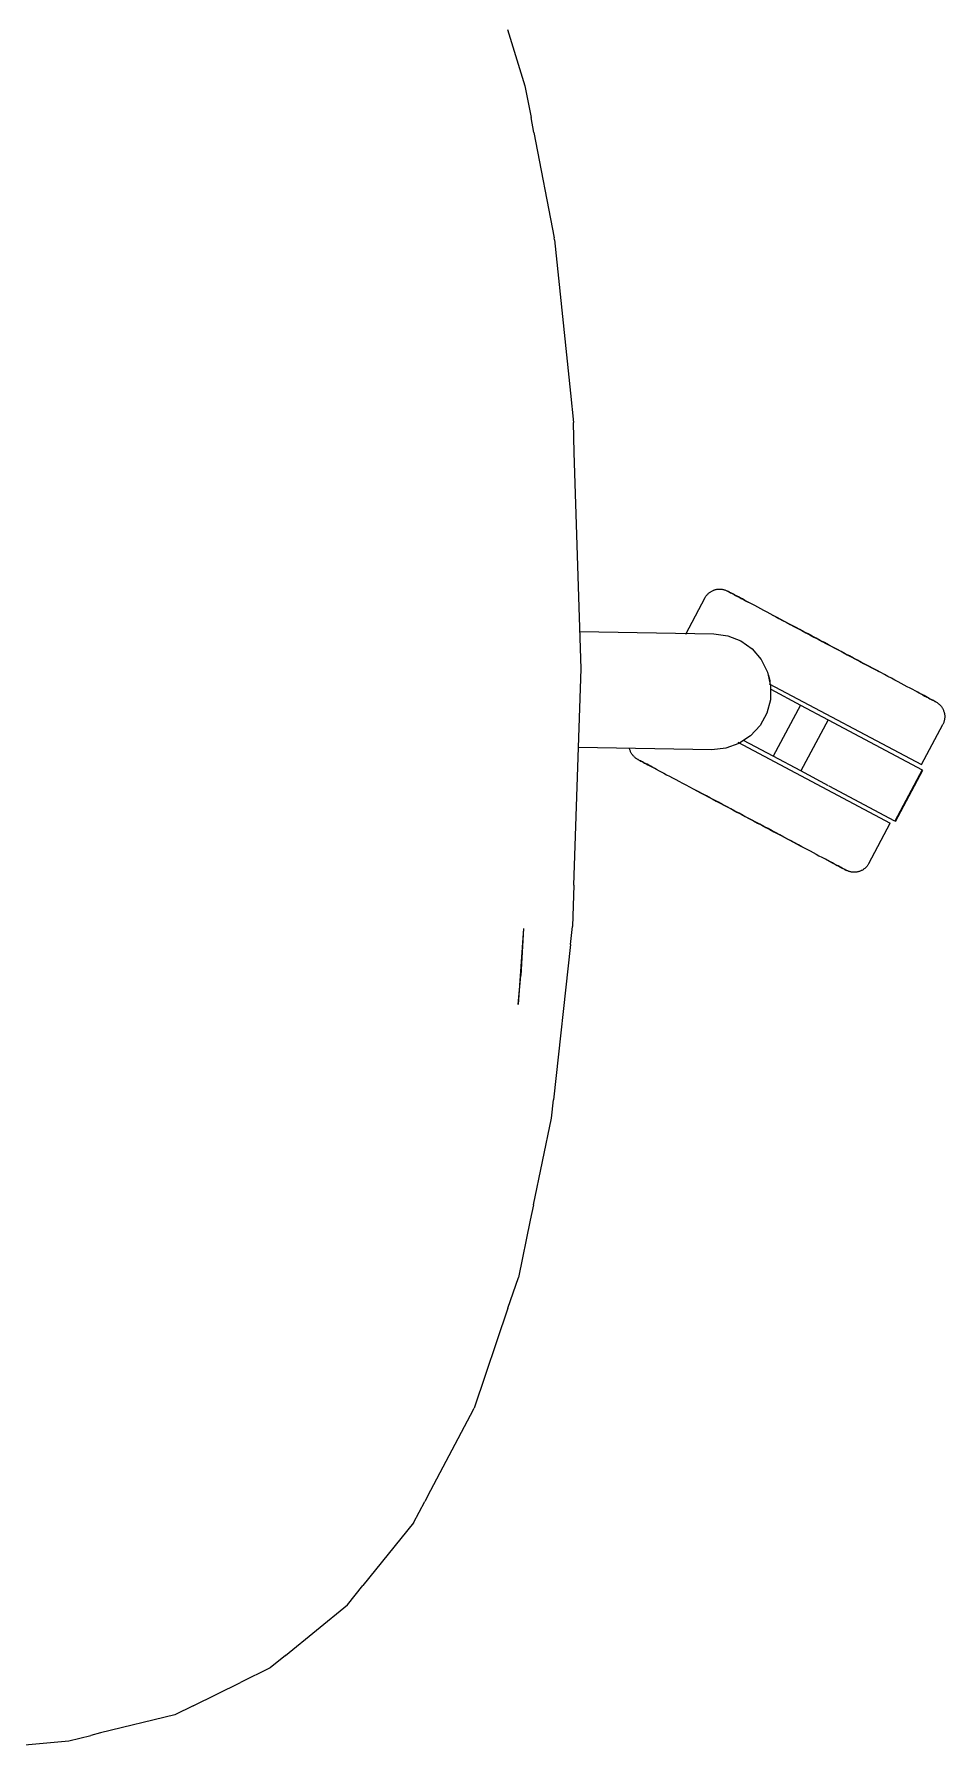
# Model space of a CAD drawing. Header units: millimetres. Extents: x 155927 to 295199, y -4084 to 97293.
# Drawn here: x 188955.9 to 189175.5, y 31400.2 to 31813.2 of the extents above; entities that cross this region are included whole.
import ezdxf

# ---------------------------------------------------------------- set-up
doc = ezdxf.new("R2010")
doc.units = ezdxf.units.MM
doc.header["$MEASUREMENT"] = 0
doc.layers.add('G-IMPT', color=8, linetype='CONTINUOUS', lineweight=9)
doc.layers.add('I-FURN', color=8, linetype='CONTINUOUS', lineweight=9)

msp = doc.modelspace()

# ---------------------------------------------------------------- linework, layer by layer
at = {"layer": 'G-IMPT'}
for p, q in [((189070.06, 31814.38), (189074.25, 31800.78)), ((189074.25, 31800.78), (189075.71, 31793.17)), ((189076.42, 31789.51), (189075.71, 31793.17)), ((189076.42, 31789.51), (189081.28, 31764.13)), ((189081.37, 31763.67), (189081.28, 31764.13)), ((189081.37, 31763.67), (189085.2, 31726.68)), ((189085.2, 31726.68), (189085.93, 31719.61)), ((189086.15, 31712.35), (189085.93, 31719.61)), ((189087.77, 31660.19), (189086.15, 31712.35)), ((189086.06, 31608), (189087.77, 31660.19)), ((189086.06, 31608), (189085.74, 31598.06)), ((189085.26, 31593.69), (189085.74, 31598.06)), ((189073.86, 31597.53), (189072.61, 31579.25)), ((189073.86, 31597.53), (189073.22, 31586.19)), ((189085.26, 31593.69), (189081.13, 31556.24)), ((189072.61, 31579.25), (189073.22, 31586.19)), ((189080.64, 31551.83), (189081.13, 31556.24)), ((189076.29, 31530.88), (189080.64, 31551.83)), ((189076.29, 31530.88), (189075.53, 31527.2)), ((189075.53, 31527.2), (189072.66, 31513.38)), ((189070.14, 31505.95), (189072.66, 31513.38)), ((189070.14, 31505.95), (189061.99, 31481.86)), ((189050.82, 31460.69), (189061.12, 31480.2)), ((189061.12, 31480.2), (189061.99, 31481.86)), ((189047.39, 31454.18), (189050.09, 31459.31)), ((189050.82, 31460.69), (189050.09, 31459.31)), ((189047.39, 31454.18), (189035.18, 31439.05)), ((189031.42, 31434.39), (189035.18, 31439.05)), ((189016.47, 31422.22), (189031.42, 31434.39)), ((189016.47, 31422.22), (189012.82, 31419.24)), ((189012.82, 31419.24), (189005.65, 31415.71)), ((188994.18, 31410.07), (189005.65, 31415.71)), ((188994.18, 31410.07), (188989.82, 31407.92)), ((188989.82, 31407.92), (188971.88, 31403.52)), ((188948.34, 31400.2), (188964.22, 31401.64)), ((188964.22, 31401.64), (188969.51, 31402.94)), ((188971.88, 31403.52), (188969.51, 31402.94))]:
    msp.add_line(p, q, dxfattribs=at)
at = {"layer": 'I-FURN'}
for p, q in [((189117.64, 31677.27), (189112.94, 31668.43)), ((189117.64, 31677.27), (189117.72, 31677.41)), ((189117.72, 31677.41), (189117.8, 31677.55)), ((189117.8, 31677.55), (189117.89, 31677.68)), ((189117.89, 31677.68), (189117.99, 31677.81)), ((189117.99, 31677.81), (189118.09, 31677.94)), ((189118.09, 31677.94), (189118.19, 31678.06)), ((189118.19, 31678.06), (189118.3, 31678.18)), ((189118.3, 31678.18), (189118.41, 31678.29)), ((189118.41, 31678.29), (189118.53, 31678.4)), ((189118.53, 31678.4), (189118.66, 31678.51)), ((189118.66, 31678.51), (189118.78, 31678.61)), ((189118.78, 31678.61), (189118.91, 31678.7)), ((189118.91, 31678.7), (189119.05, 31678.79)), ((189119.05, 31678.79), (189119.19, 31678.87)), ((189119.19, 31678.87), (189119.33, 31678.95)), ((189119.33, 31678.95), (189119.47, 31679.02)), ((189119.47, 31679.02), (189119.62, 31679.09)), ((189119.62, 31679.09), (189119.77, 31679.15)), ((189119.77, 31679.15), (189119.92, 31679.2)), ((189119.92, 31679.2), (189120.08, 31679.25)), ((189120.08, 31679.25), (189120.23, 31679.29)), ((189120.23, 31679.29), (189120.39, 31679.33)), ((189120.39, 31679.33), (189120.55, 31679.36)), ((189120.55, 31679.36), (189120.71, 31679.38)), ((189120.71, 31679.38), (189120.87, 31679.4)), ((189120.87, 31679.4), (189121.03, 31679.41)), ((189121.03, 31679.41), (189121.19, 31679.41)), ((189121.19, 31679.41), (189121.35, 31679.41)), ((189121.35, 31679.41), (189121.51, 31679.4)), ((189121.51, 31679.4), (189121.67, 31679.38)), ((189121.67, 31679.38), (189121.83, 31679.36)), ((189121.83, 31679.36), (189121.99, 31679.33)), ((189121.99, 31679.33), (189122.15, 31679.3)), ((189122.15, 31679.3), (189122.3, 31679.26)), ((189122.3, 31679.26), (189122.46, 31679.21)), ((189122.46, 31679.21), (189122.61, 31679.15)), ((189122.61, 31679.15), (189122.76, 31679.09)), ((189122.76, 31679.09), (189122.91, 31679.03)), ((189122.91, 31679.03), (189123.05, 31678.96)), ((189123.05, 31678.96), (189123.09, 31678.94)), ((189123.09, 31678.94), (189123.11, 31678.93)), ((189123.1, 31678.93), (189123.09, 31678.94)), ((189123.14, 31678.91), (189123.1, 31678.93)), ((189123.11, 31678.93), (189123.17, 31678.9)), ((189123.22, 31678.87), (189123.14, 31678.91)), ((189123.17, 31678.9), (189123.27, 31678.84)), ((189123.34, 31678.8), (189123.22, 31678.87)), ((189123.27, 31678.84), (189123.41, 31678.77)), ((189123.5, 31678.72), (189123.34, 31678.8)), ((189123.41, 31678.77), (189123.59, 31678.67)), ((189123.7, 31678.61), (189123.5, 31678.72)), ((189123.59, 31678.67), (189123.81, 31678.55)), ((189123.94, 31678.48), (189123.7, 31678.61)), ((189123.81, 31678.55), (189124.07, 31678.42)), ((189124.22, 31678.33), (189123.94, 31678.48)), ((189124.07, 31678.42), (189124.37, 31678.26)), ((189124.54, 31678.17), (189124.22, 31678.33)), ((189124.37, 31678.26), (189124.7, 31678.08)), ((189124.9, 31677.98), (189124.54, 31678.17)), ((189124.7, 31678.08), (189125.07, 31677.88)), ((189125.29, 31677.77), (189124.9, 31677.98)), ((189125.07, 31677.88), (189125.48, 31677.66)), ((189125.72, 31677.54), (189125.29, 31677.77)), ((189125.48, 31677.66), (189125.93, 31677.43)), ((189126.19, 31677.29), (189125.72, 31677.54)), ((189125.93, 31677.43), (189126.41, 31677.17)), ((189126.69, 31677.03), (189126.19, 31677.29)), ((189126.41, 31677.17), (189126.93, 31676.9)), ((189127.22, 31676.74), (189126.69, 31677.03)), ((189126.93, 31676.9), (189127.48, 31676.6)), ((189127.79, 31676.44), (189127.22, 31676.74)), ((189127.48, 31676.6), (189128.06, 31676.29)), ((189128.39, 31676.12), (189127.79, 31676.44)), ((189129.03, 31675.78), (189128.39, 31676.12)), ((189129.69, 31675.43), (189129.03, 31675.78)), ((189130.38, 31675.06), (189129.69, 31675.43)), ((189131.11, 31674.68), (189130.38, 31675.06)), ((189131.86, 31674.28), (189131.11, 31674.68)), ((189132.63, 31673.86), (189131.86, 31674.28)), ((189133.43, 31673.44), (189132.63, 31673.86)), ((189134.26, 31673), (189133.43, 31673.44)), ((189133.81, 31673.24), (189134.65, 31672.79)), ((189135.11, 31672.55), (189134.26, 31673)), ((189134.65, 31672.79), (189135.5, 31672.34)), ((189135.97, 31672.09), (189135.11, 31672.55)), ((189087.49, 31669.21), (189119.83, 31668.65)), ((189119.83, 31668.65), (189123.17, 31668.18)), ((189135.5, 31672.34), (189136.38, 31671.87)), ((189136.86, 31671.62), (189135.97, 31672.09)), ((189136.38, 31671.87), (189137.27, 31671.4)), ((189137.77, 31671.13), (189136.86, 31671.62)), ((189137.27, 31671.4), (189138.19, 31670.91)), ((189138.69, 31670.64), (189137.77, 31671.13)), ((189138.19, 31670.91), (189139.12, 31670.42)), ((189139.63, 31670.15), (189138.69, 31670.64)), ((189139.12, 31670.42), (189140.06, 31669.91)), ((189140.58, 31669.64), (189139.63, 31670.15)), ((189140.06, 31669.91), (189141.02, 31669.4)), ((189141.54, 31669.13), (189140.58, 31669.64)), ((189141.02, 31669.4), (189141.99, 31668.89)), ((189142.52, 31668.61), (189141.54, 31669.13)), ((189141.99, 31668.89), (189142.97, 31668.37)), ((189143.5, 31668.09), (189142.52, 31668.61)), ((189142.97, 31668.37), (189143.95, 31667.84)), ((189123.17, 31668.18), (189126.3, 31666.93)), ((189126.3, 31666.93), (189129.04, 31664.97)), ((189129.04, 31664.97), (189131.24, 31662.4)), ((189144.49, 31667.56), (189143.5, 31668.09)), ((189143.95, 31667.84), (189144.95, 31667.32)), ((189145.49, 31667.03), (189144.49, 31667.56)), ((189144.95, 31667.32), (189145.95, 31666.78)), ((189146.49, 31666.5), (189145.49, 31667.03)), ((189145.95, 31666.78), (189146.95, 31666.25)), ((189147.49, 31665.96), (189146.49, 31666.5)), ((189146.95, 31666.25), (189147.96, 31665.72)), ((189148.5, 31665.43), (189147.49, 31665.96)), ((189147.96, 31665.72), (189148.96, 31665.18)), ((189149.5, 31664.89), (189148.5, 31665.43)), ((189148.96, 31665.18), (189149.97, 31664.65)), ((189150.51, 31664.36), (189149.5, 31664.89)), ((189149.97, 31664.65), (189150.97, 31664.12)), ((189151.51, 31663.83), (189150.51, 31664.36)), ((189150.97, 31664.12), (189151.96, 31663.59)), ((189131.24, 31662.4), (189132.75, 31659.39)), ((189152.5, 31663.3), (189151.51, 31663.83)), ((189151.96, 31663.59), (189152.95, 31663.06)), ((189153.49, 31662.78), (189152.5, 31663.3)), ((189152.95, 31663.06), (189153.94, 31662.54)), ((189154.47, 31662.26), (189153.49, 31662.78)), ((189153.94, 31662.54), (189154.91, 31662.02)), ((189155.43, 31661.74), (189154.47, 31662.26)), ((189154.91, 31662.02), (189155.88, 31661.51)), ((189156.39, 31661.23), (189155.43, 31661.74)), ((189155.88, 31661.51), (189156.83, 31661)), ((189157.34, 31660.73), (189156.39, 31661.23)), ((189156.83, 31661), (189157.77, 31660.5)), ((189158.27, 31660.23), (189157.34, 31660.73)), ((189157.77, 31660.5), (189158.69, 31660.01)), ((189159.18, 31659.75), (189158.27, 31660.23)), ((189158.69, 31660.01), (189159.59, 31659.53)), ((189132.75, 31659.39), (189133.5, 31656.1)), ((189133.16, 31656.59), (189169.88, 31637.07)), ((189133.5, 31656.1), (189133.44, 31652.73)), ((189160.07, 31659.27), (189159.18, 31659.75)), ((189160.95, 31658.81), (189160.07, 31659.27)), ((189161.81, 31658.35), (189160.95, 31658.81)), ((189162.64, 31657.91), (189161.81, 31658.35)), ((189163.46, 31657.48), (189162.64, 31657.91)), ((189164.24, 31657.06), (189163.46, 31657.48)), ((189165.01, 31656.65), (189164.24, 31657.06)), ((189165.74, 31656.26), (189165.01, 31656.65)), ((189166.45, 31655.88), (189165.74, 31656.26)), ((189167.13, 31655.52), (189166.45, 31655.88)), ((189133.44, 31652.73), (189132.58, 31649.47)), ((189133.57, 31655.24), (189140.72, 31651.45)), ((189167.77, 31655.18), (189167.13, 31655.52)), ((189168.39, 31654.85), (189167.77, 31655.18)), ((189168.97, 31654.54), (189168.39, 31654.85)), ((189168.66, 31654.71), (189169.23, 31654.4)), ((189169.52, 31654.25), (189168.97, 31654.54)), ((189169.23, 31654.4), (189169.77, 31654.12)), ((189170.04, 31653.97), (189169.52, 31654.25)), ((189169.77, 31654.12), (189170.27, 31653.85)), ((189170.52, 31653.72), (189170.04, 31653.97)), ((189170.27, 31653.85), (189170.73, 31653.61)), ((189170.97, 31653.48), (189170.52, 31653.72)), ((189170.73, 31653.61), (189171.16, 31653.38)), ((189171.38, 31653.26), (189170.97, 31653.48)), ((189171.16, 31653.38), (189171.56, 31653.17)), ((189171.75, 31653.06), (189171.38, 31653.26)), ((189171.56, 31653.17), (189171.91, 31652.98)), ((189172.09, 31652.89), (189171.75, 31653.06)), ((189171.91, 31652.98), (189172.23, 31652.81)), ((189172.39, 31652.73), (189172.09, 31652.89)), ((189172.23, 31652.81), (189172.51, 31652.66)), ((189172.64, 31652.59), (189172.39, 31652.73)), ((189172.51, 31652.66), (189172.75, 31652.53)), ((189172.86, 31652.47), (189172.64, 31652.59)), ((189172.75, 31652.53), (189172.95, 31652.43)), ((189173.04, 31652.38), (189172.86, 31652.47)), ((189172.95, 31652.43), (189173.11, 31652.34)), ((189173.18, 31652.3), (189173.04, 31652.38)), ((189173.11, 31652.34), (189173.23, 31652.28)), ((189173.28, 31652.25), (189173.18, 31652.3)), ((189173.23, 31652.28), (189173.32, 31652.23)), ((189173.34, 31652.22), (189173.28, 31652.25)), ((189173.32, 31652.23), (189173.36, 31652.21)), ((189173.36, 31652.21), (189173.34, 31652.22)), ((189173.36, 31652.21), (189173.5, 31652.13)), ((189173.36, 31652.21), (189173.36, 31652.21)), ((189173.5, 31652.13), (189173.64, 31652.04)), ((189173.64, 31652.04), (189173.78, 31651.95)), ((189173.78, 31651.95), (189173.91, 31651.86)), ((189173.91, 31651.86), (189174.03, 31651.76)), ((189174.03, 31651.76), (189174.16, 31651.65)), ((189132.58, 31649.47), (189130.96, 31646.51)), ((189140.72, 31651.45), (189134.14, 31639.08)), ((189140.72, 31651.45), (189147.36, 31647.91)), ((189147.36, 31647.91), (189140.78, 31635.55)), ((189147.36, 31647.91), (189170.06, 31635.84)), ((189174.16, 31651.65), (189174.27, 31651.55)), ((189174.27, 31651.55), (189174.39, 31651.43)), ((189174.39, 31651.43), (189174.5, 31651.31)), ((189174.5, 31651.31), (189174.6, 31651.19)), ((189174.6, 31651.19), (189174.7, 31651.06)), ((189174.7, 31651.06), (189174.79, 31650.93)), ((189174.79, 31650.93), (189174.88, 31650.8)), ((189174.88, 31650.8), (189174.97, 31650.66)), ((189174.97, 31650.66), (189175.04, 31650.52)), ((189175.04, 31650.52), (189175.11, 31650.37)), ((189175.11, 31650.37), (189175.18, 31650.23)), ((189175.18, 31650.23), (189175.24, 31650.08)), ((189175.24, 31650.08), (189175.3, 31649.92)), ((189175.3, 31649.92), (189175.34, 31649.77)), ((189175.34, 31649.77), (189175.38, 31649.61)), ((189175.39, 31647.7), (189175.35, 31647.54)), ((189175.38, 31649.61), (189175.42, 31649.46)), ((189175.42, 31647.86), (189175.39, 31647.7)), ((189175.42, 31649.46), (189175.45, 31649.3)), ((189175.45, 31648.01), (189175.42, 31647.86)), ((189175.45, 31649.3), (189175.47, 31649.14)), ((189175.47, 31648.17), (189175.45, 31648.01)), ((189175.47, 31649.14), (189175.49, 31648.98)), ((189175.49, 31648.33), (189175.47, 31648.17)), ((189175.49, 31648.98), (189175.5, 31648.82)), ((189175.5, 31648.5), (189175.49, 31648.33)), ((189175.5, 31648.82), (189175.5, 31648.66)), ((189175.5, 31648.66), (189175.5, 31648.5)), ((189128.68, 31644.02), (189125.87, 31642.16)), ((189130.96, 31646.51), (189128.68, 31644.02)), ((189169.88, 31637.07), (189175.03, 31646.76)), ((189175.05, 31646.79), (189175.03, 31646.76)), ((189175.12, 31646.94), (189175.05, 31646.79)), ((189175.19, 31647.09), (189175.12, 31646.94)), ((189175.25, 31647.24), (189175.19, 31647.09)), ((189175.3, 31647.39), (189175.25, 31647.24)), ((189175.35, 31647.54), (189175.3, 31647.39)), ((189119.34, 31640.67), (189087.15, 31641.23)), ((189099.47, 31640.91), (189099.44, 31641.07)), ((189099.52, 31640.76), (189099.47, 31640.91)), ((189099.56, 31640.61), (189099.52, 31640.76)), ((189099.62, 31640.45), (189099.56, 31640.61)), ((189099.68, 31640.3), (189099.62, 31640.45)), ((189099.74, 31640.16), (189099.68, 31640.3)), ((189099.82, 31640.01), (189099.74, 31640.16)), ((189099.89, 31639.87), (189099.82, 31640.01)), ((189099.98, 31639.73), (189099.89, 31639.87)), ((189100.06, 31639.6), (189099.98, 31639.73)), ((189100.16, 31639.47), (189100.06, 31639.6)), ((189100.26, 31639.34), (189100.16, 31639.47)), ((189100.36, 31639.22), (189100.26, 31639.34)), ((189122.69, 31641.01), (189119.34, 31640.67)), ((189125.87, 31642.16), (189122.69, 31641.01)), ((189125.62, 31642.48), (189162.37, 31622.94)), ((189134.14, 31639.08), (189127, 31642.88)), ((189100.47, 31639.1), (189100.36, 31639.22)), ((189100.58, 31638.98), (189100.47, 31639.1)), ((189100.7, 31638.87), (189100.58, 31638.98)), ((189100.82, 31638.77), (189100.7, 31638.87)), ((189100.95, 31638.67), (189100.82, 31638.77)), ((189101.08, 31638.57), (189100.95, 31638.67)), ((189101.22, 31638.48), (189101.08, 31638.57)), ((189101.35, 31638.4), (189101.22, 31638.48)), ((189101.49, 31638.32), (189101.35, 31638.4)), ((189101.5, 31638.32), (189101.49, 31638.32)), ((189101.49, 31638.32), (189101.51, 31638.31)), ((189101.54, 31638.3), (189101.5, 31638.32)), ((189101.51, 31638.31), (189101.57, 31638.28)), ((189101.62, 31638.25), (189101.54, 31638.3)), ((189101.57, 31638.28), (189101.67, 31638.23)), ((189101.75, 31638.19), (189101.62, 31638.25)), ((189101.67, 31638.23), (189101.81, 31638.15)), ((189101.91, 31638.1), (189101.75, 31638.19)), ((189101.81, 31638.15), (189101.99, 31638.06)), ((189102.11, 31638), (189101.91, 31638.1)), ((189101.99, 31638.06), (189102.21, 31637.94)), ((189102.35, 31637.87), (189102.11, 31638)), ((189102.21, 31637.94), (189102.47, 31637.8)), ((189102.63, 31637.72), (189102.35, 31637.87)), ((189102.47, 31637.8), (189102.77, 31637.64)), ((189102.95, 31637.55), (189102.63, 31637.72)), ((189102.77, 31637.64), (189103.11, 31637.47)), ((189103.3, 31637.36), (189102.95, 31637.55)), ((189103.11, 31637.47), (189103.48, 31637.27)), ((189103.69, 31637.15), (189103.3, 31637.36)), ((189103.48, 31637.27), (189103.89, 31637.05)), ((189104.12, 31636.92), (189103.69, 31637.15)), ((189103.89, 31637.05), (189104.33, 31636.81)), ((189104.59, 31636.68), (189104.12, 31636.92)), ((189104.33, 31636.81), (189104.82, 31636.56)), ((189105.09, 31636.41), (189104.59, 31636.68)), ((189104.82, 31636.56), (189105.33, 31636.28)), ((189105.63, 31636.12), (189105.09, 31636.41)), ((189105.33, 31636.28), (189105.88, 31635.99)), ((189106.2, 31635.82), (189105.63, 31636.12)), ((189105.88, 31635.99), (189106.47, 31635.68)), ((189106.47, 31635.68), (189107.09, 31635.35)), ((189107.09, 31635.35), (189107.73, 31635.01)), ((189140.78, 31635.55), (189134.14, 31639.08)), ((189147.48, 31631.99), (189140.78, 31635.55)), ((189170.06, 31635.84), (189163.49, 31623.48)), ((189163.66, 31623.39), (189170.24, 31635.75)), ((189107.73, 31635.01), (189108.41, 31634.64)), ((189108.41, 31634.64), (189109.12, 31634.27)), ((189109.12, 31634.27), (189109.85, 31633.88)), ((189109.85, 31633.88), (189110.61, 31633.47)), ((189110.61, 31633.47), (189111.4, 31633.05)), ((189111.4, 31633.05), (189112.21, 31632.62)), ((189112.21, 31632.62), (189113.05, 31632.18)), ((189113.05, 31632.18), (189113.91, 31631.72)), ((189113.91, 31631.72), (189114.78, 31631.26)), ((189114.78, 31631.26), (189115.68, 31630.78)), ((189163.49, 31623.48), (189147.65, 31631.9)), ((189116.17, 31630.52), (189115.26, 31631)), ((189115.68, 31630.78), (189116.59, 31630.29)), ((189117.09, 31630.03), (189116.17, 31630.52)), ((189116.59, 31630.29), (189117.52, 31629.8)), ((189118.03, 31629.53), (189117.09, 31630.03)), ((189117.52, 31629.8), (189118.47, 31629.3)), ((189118.98, 31629.02), (189118.03, 31629.53)), ((189118.47, 31629.3), (189119.42, 31628.79)), ((189119.95, 31628.51), (189118.98, 31629.02)), ((189119.42, 31628.79), (189120.39, 31628.27)), ((189120.92, 31627.99), (189119.95, 31628.51)), ((189120.39, 31628.27), (189121.37, 31627.75)), ((189121.9, 31627.47), (189120.92, 31627.99)), ((189121.37, 31627.75), (189122.36, 31627.23)), ((189122.89, 31626.94), (189121.9, 31627.47)), ((189122.36, 31627.23), (189123.35, 31626.7)), ((189123.89, 31626.41), (189122.89, 31626.94)), ((189123.35, 31626.7), (189124.35, 31626.17)), ((189124.89, 31625.88), (189123.89, 31626.41)), ((189124.35, 31626.17), (189125.35, 31625.64)), ((189125.9, 31625.35), (189124.89, 31625.88)), ((189125.35, 31625.64), (189126.36, 31625.1)), ((189126.9, 31624.81), (189125.9, 31625.35)), ((189126.36, 31625.1), (189127.37, 31624.57)), ((189127.91, 31624.28), (189126.9, 31624.81)), ((189127.37, 31624.57), (189128.37, 31624.03)), ((189128.91, 31623.74), (189127.91, 31624.28)), ((189128.37, 31624.03), (189129.37, 31623.5)), ((189129.91, 31623.21), (189128.91, 31623.74)), ((189129.37, 31623.5), (189130.37, 31622.97)), ((189130.9, 31622.68), (189129.91, 31623.21)), ((189130.37, 31622.97), (189131.36, 31622.44)), ((189157.22, 31613.26), (189162.37, 31622.94)), ((189131.89, 31622.16), (189130.9, 31622.68)), ((189131.36, 31622.44), (189132.34, 31621.92)), ((189132.87, 31621.64), (189131.89, 31622.16)), ((189132.34, 31621.92), (189133.32, 31621.4)), ((189133.84, 31621.12), (189132.87, 31621.64)), ((189133.32, 31621.4), (189134.28, 31620.89)), ((189134.8, 31620.62), (189133.84, 31621.12)), ((189134.28, 31620.89), (189135.23, 31620.38)), ((189135.74, 31620.11), (189134.8, 31620.62)), ((189135.23, 31620.38), (189136.17, 31619.89)), ((189136.67, 31619.62), (189135.74, 31620.11)), ((189136.17, 31619.89), (189137.09, 31619.39)), ((189137.58, 31619.13), (189136.67, 31619.62)), ((189137.09, 31619.39), (189138, 31618.91)), ((189138.48, 31618.66), (189137.58, 31619.13)), ((189138, 31618.91), (189138.89, 31618.44)), ((189139.36, 31618.19), (189138.48, 31618.66)), ((189138.89, 31618.44), (189139.75, 31617.98)), ((189140.21, 31617.74), (189139.36, 31618.19)), ((189139.75, 31617.98), (189140.6, 31617.53)), ((189141.05, 31617.29), (189140.21, 31617.74)), ((189140.6, 31617.53), (189141.42, 31617.09)), ((189141.42, 31617.09), (189142.23, 31616.67)), ((189142.23, 31616.67), (189143, 31616.25)), ((189143, 31616.25), (189143.75, 31615.85)), ((189143.75, 31615.85), (189144.47, 31615.47)), ((189144.47, 31615.47), (189145.17, 31615.1)), ((189145.17, 31615.1), (189145.83, 31614.75)), ((189145.83, 31614.75), (189146.46, 31614.41)), ((189146.46, 31614.41), (189147.07, 31614.09)), ((189147.38, 31613.93), (189146.79, 31614.24)), ((189147.07, 31614.09), (189147.64, 31613.79)), ((189147.93, 31613.63), (189147.38, 31613.93)), ((189147.64, 31613.79), (189148.17, 31613.5)), ((189148.45, 31613.36), (189147.93, 31613.63)), ((189148.17, 31613.5), (189148.67, 31613.24)), ((189148.93, 31613.1), (189148.45, 31613.36)), ((189148.67, 31613.24), (189149.14, 31612.99)), ((189149.37, 31612.86), (189148.93, 31613.1)), ((189149.14, 31612.99), (189149.57, 31612.76)), ((189149.78, 31612.65), (189149.37, 31612.86)), ((189149.57, 31612.76), (189149.96, 31612.55)), ((189150.16, 31612.45), (189149.78, 31612.65)), ((189149.96, 31612.55), (189150.32, 31612.36)), ((189150.49, 31612.27), (189150.16, 31612.45)), ((189150.32, 31612.36), (189150.63, 31612.19)), ((189150.79, 31612.11), (189150.49, 31612.27)), ((189150.63, 31612.19), (189150.91, 31612.05)), ((189151.05, 31611.97), (189150.79, 31612.11)), ((189150.91, 31612.05), (189151.15, 31611.92)), ((189151.27, 31611.86), (189151.05, 31611.97)), ((189151.15, 31611.92), (189151.36, 31611.81)), ((189151.45, 31611.76), (189151.27, 31611.86)), ((189151.36, 31611.81), (189151.52, 31611.72)), ((189151.59, 31611.69), (189151.45, 31611.76)), ((189151.52, 31611.72), (189151.64, 31611.66)), ((189151.69, 31611.63), (189151.59, 31611.69)), ((189151.64, 31611.66), (189151.72, 31611.62)), ((189151.75, 31611.6), (189151.69, 31611.63)), ((189151.72, 31611.62), (189151.76, 31611.59)), ((189151.77, 31611.59), (189151.75, 31611.6)), ((189151.76, 31611.59), (189151.77, 31611.59)), ((189151.81, 31611.57), (189151.77, 31611.59)), ((189151.95, 31611.5), (189151.81, 31611.57)), ((189152.1, 31611.43), (189151.95, 31611.5)), ((189152.25, 31611.37), (189152.1, 31611.43)), ((189152.4, 31611.32), (189152.25, 31611.37)), ((189152.55, 31611.27), (189152.4, 31611.32)), ((189152.71, 31611.23), (189152.55, 31611.27)), ((189152.87, 31611.2), (189152.71, 31611.23)), ((189153.03, 31611.17), (189152.87, 31611.2)), ((189153.19, 31611.15), (189153.03, 31611.17)), ((189153.35, 31611.13), (189153.19, 31611.15)), ((189153.51, 31611.12), (189153.35, 31611.13)), ((189153.67, 31611.12), (189153.51, 31611.12)), ((189153.83, 31611.12), (189153.67, 31611.12)), ((189153.99, 31611.13), (189153.83, 31611.12)), ((189154.15, 31611.15), (189153.99, 31611.13)), ((189154.31, 31611.17), (189154.15, 31611.15)), ((189154.47, 31611.2), (189154.31, 31611.17)), ((189154.63, 31611.24), (189154.47, 31611.2)), ((189154.78, 31611.28), (189154.63, 31611.24)), ((189154.94, 31611.33), (189154.78, 31611.28)), ((189155.09, 31611.38), (189154.94, 31611.33)), ((189155.24, 31611.44), (189155.09, 31611.38)), ((189155.38, 31611.51), (189155.24, 31611.44)), ((189155.53, 31611.58), (189155.38, 31611.51)), ((189155.67, 31611.66), (189155.53, 31611.58)), ((189155.81, 31611.74), (189155.67, 31611.66)), ((189155.94, 31611.83), (189155.81, 31611.74)), ((189156.07, 31611.92), (189155.94, 31611.83)), ((189156.2, 31612.02), (189156.07, 31611.92)), ((189156.32, 31612.13), (189156.2, 31612.02)), ((189156.44, 31612.23), (189156.32, 31612.13)), ((189156.56, 31612.35), (189156.44, 31612.23)), ((189156.67, 31612.47), (189156.56, 31612.35)), ((189156.77, 31612.59), (189156.67, 31612.47)), ((189156.87, 31612.71), (189156.77, 31612.59)), ((189156.97, 31612.84), (189156.87, 31612.71)), ((189157.06, 31612.98), (189156.97, 31612.84)), ((189157.14, 31613.12), (189157.06, 31612.98)), ((189157.22, 31613.26), (189157.14, 31613.12))]:
    msp.add_line(p, q, dxfattribs=at)
msp.add_arc((189119.77, 31654.65), 13.81, 12.3473, 17.336, dxfattribs=at)
msp.add_open_spline([(189133.09, 31658.3), (189133.21, 31657.88), (189133.28, 31657.44), (189133.34, 31657)], degree=3, dxfattribs=at)

doc.saveas('drawing.dxf')
